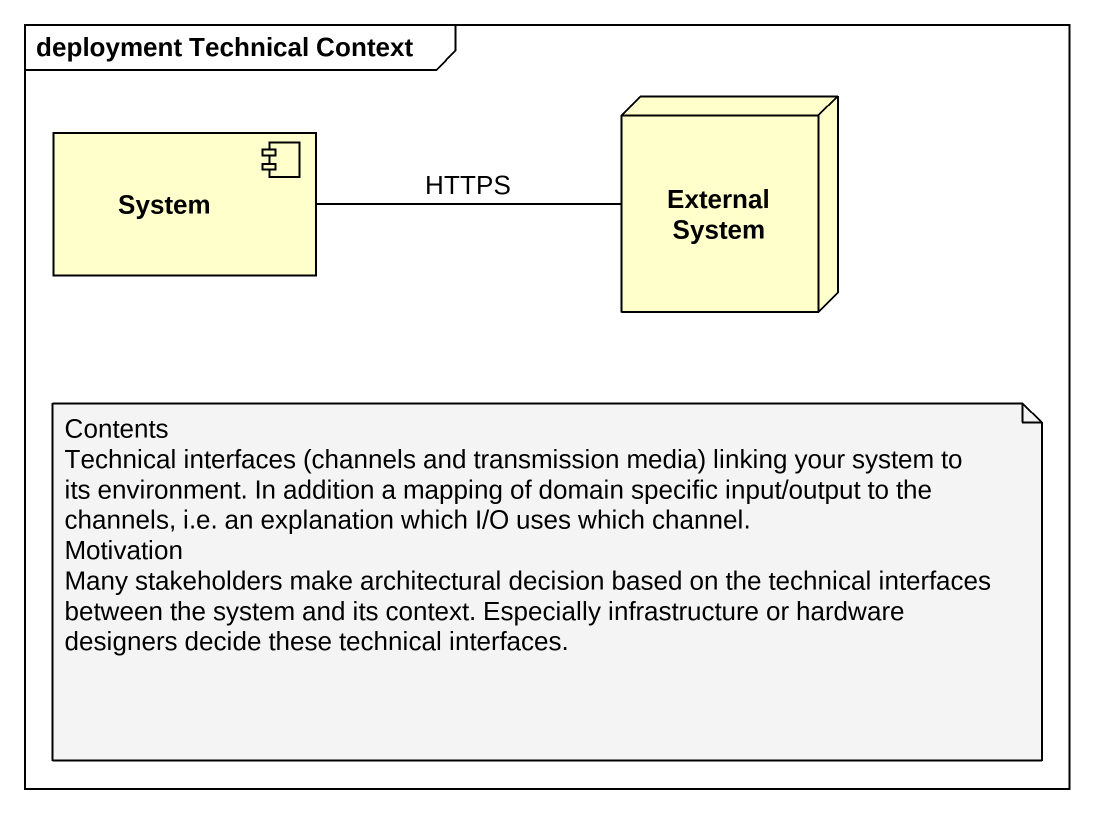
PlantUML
@startuml
mainframe deployment Technical Context
component System
node "External System" as External_System
External_System -left- System : HTTPS
note as N1
  Contents
  Technical interfaces (channels and transmission media) linking your system to its environment. In addition a mapping of domain specific input/output to the channels, i.e. an explanation which I/O uses which channel.
  Motivation
  Many stakeholders make architectural decision based on the technical interfaces between the system and its context. Especially infrastructure or hardware designers decide these technical interfaces.
end note
@enduml
